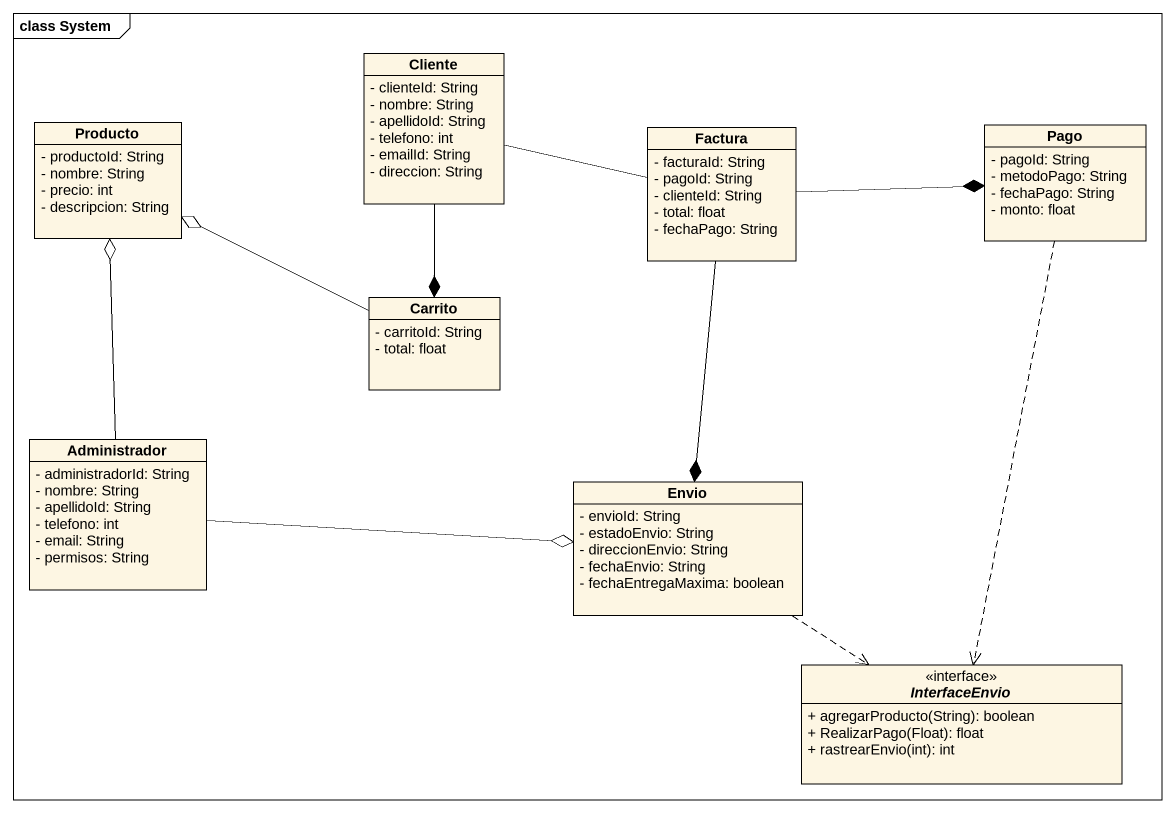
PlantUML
@startuml
mainframe class System
hide circle
hide empty members
skinparam classAttributeIconSize 0
class Cliente {
  - clienteId: String
  - nombre: String
  - apellidoId: String
  - telefono: int
  - emailId: String
  - direccion: String
}
class Producto {
  - productoId: String
  - nombre: String
  - precio: int
  - descripcion: String
}
class Factura {
  - facturaId: String
  - pagoId: String
  - clienteId: String
  - total: float
  - fechaPago: String
}
class Pago {
  - pagoId: String
  - metodoPago: String
  - fechaPago: String
  - monto: float
}
class Carrito {
  - carritoId: String
  - total: float
}
class Administrador {
  - administradorId: String
  - nombre: String
  - apellidoId: String
  - telefono: int
  - email: String
  - permisos: String
}
class Envio {
  - envioId: String
  - estadoEnvio: String
  - direccionEnvio: String
  - fechaEnvio: String
  - fechaEntregaMaxima: boolean
}
interface InterfaceEnvio {
  + agregarProducto(String): boolean
  + RealizarPago(Float): float
  + rastrearEnvio(int): int
}
Cliente -right- Factura
Cliente --* Carrito
Factura -right-* Pago
Factura --* Envio
Pago ..> InterfaceEnvio
Carrito -left-o Producto
Administrador -up-o Producto
Administrador -up-o Producto
Administrador -right-* Envio
Administrador -right-o Envio
Envio ..> InterfaceEnvio
@enduml
